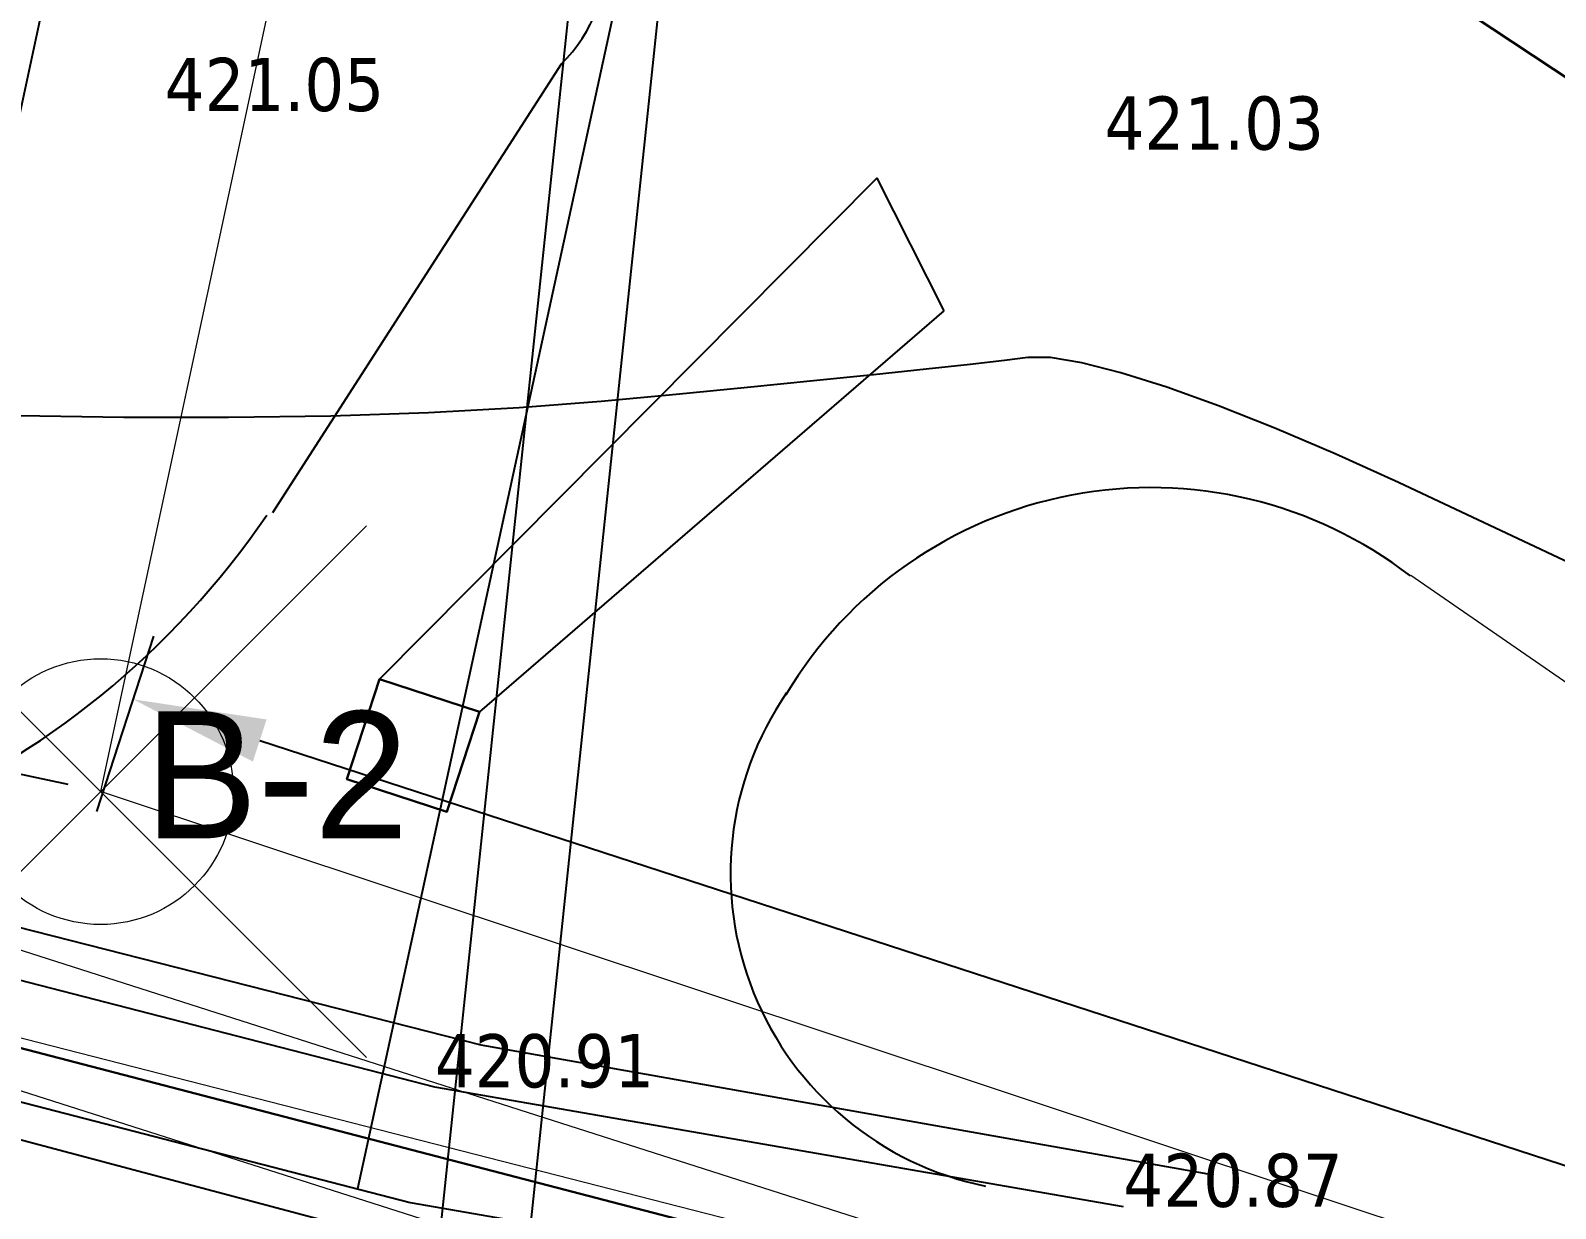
# Model space of a CAD drawing. Header units: metres. Extents: x 2 to 659295185, y -28 to 1124222152.
# Drawn here: x 654863.3 to 654891.99, y 1123140.03 to 1123162.19 of the extents above; entities that cross this region are included whole.
import ezdxf

# ---------------------------------------------------------------- set-up
doc = ezdxf.new("R2010")
doc.units = ezdxf.units.M
doc.header["$MEASUREMENT"] = 0
doc.header["$PDMODE"] = 35
doc.header["$PDSIZE"] = 5
doc.layers.get('0').update_dxf_attribs({"linetype": 'CONTINUOUS'})
for name, color, linetype in [('000PAREDES', 2, 'CONTINUOUS'), ('Acotado', 7, 'CONTINUOUS'), ('Canal de Riego', 5, 'CONTINUOUS'), ('Cota', 3, 'CONTINUOUS'), ('CURVAS', 2, 'CONTINUOUS'), ('CVL_CURV_G', 42, 'CONTINUOUS'), ('FORMATO', 7, 'CONTINUOUS'), ('MANZANA', 30, 'CONTINUOUS'), ('vista1', 3, 'CONTINUOUS')]:
    doc.layers.add(name, color=color, linetype=linetype)
doc.layers.add('acera', color=32, linetype='CONTINUOUS', lineweight=20)
doc.layers.add('LIMITE 2017 IGVSB', color=7, linetype='CONTINUOUS', lineweight=120)
doc.styles.add('L60', font='BKANT.TTF', dxfattribs={"height": 1.5})
doc.styles.get("Standard").update_dxf_attribs({"font": 'tahoma.ttf'})
doc.dimstyles.new('ISO-25', dxfattribs={"dimtxt": 2.5, "dimasz": 2.5, "dimexe": 1.25, "dimexo": 0.625, "dimtad": 1, "dimtxsty": 'Standard', "dimcen": 2.5, "dimadec": 0, "dimazin": 0, "dimtfac": 1, "dimtmove": 0, "dimatfit": 3, "dimfxl": 1, "dimarcsym": 0})

# ---------------------------------------------------------------- blocks, each defined once
blk = doc.blocks.new('*D2455')
at = {"layer": 'LIMITE 2017 IGVSB', "color": 0, "lineweight": -2, "transparency": 16777216}
for p, q in [((654888.539, 1123262.408), (654883.861, 1123263.411)), ((654884.559, 1123260.704), (654873.265, 1123208.026)), ((654861.08, 1123151.188), (654871.928, 1123201.79)), ((654864.012, 1123148.003), (654859.334, 1123149.006))]:
    blk.add_line(p, q, dxfattribs=at)
at = {"layer": 'LIMITE 2017 IGVSB', "color": 0, "lineweight": 0, "transparency": 16777216}
for points in [[(654884.151, 1123260.791), (654884.966, 1123260.617), (654885.083, 1123263.149)], [(654860.673, 1123151.276), (654861.488, 1123151.101), (654860.556, 1123148.744)]]:
    blk.add_solid(points, dxfattribs=at)
at = {"layer": 'LIMITE 2017 IGVSB', "color": 0, "lineweight": 0, "transparency": 16777216, "insert": (654872.569, 1123204.914), "char_height": 2.5, "attachment_point": 5, "rotation": 77.8998}
blk.add_mtext('117', dxfattribs=at)
blk = doc.blocks.new('*D2459')
at = {"layer": 'LIMITE 2017 IGVSB', "color": 0, "lineweight": -2, "transparency": 16777216}
for p, q in [((654864.552, 1123147.5), (654865.625, 1123150.796)), ((654867.616, 1123148.834), (654941.031, 1123124.932)), ((655015, 1123100.85), (654947.081, 1123122.962)), ((655016.691, 1123097.968), (655017.764, 1123101.264))]:
    blk.add_line(p, q, dxfattribs=at)
at = {"layer": 'LIMITE 2017 IGVSB', "color": 0, "lineweight": 0, "transparency": 16777216}
for points in [[(654867.745, 1123149.23), (654867.487, 1123148.438), (654865.238, 1123149.608)], [(655015.129, 1123101.246), (655014.871, 1123100.453), (655017.378, 1123100.076)]]:
    blk.add_solid(points, dxfattribs=at)
at = {"layer": 'LIMITE 2017 IGVSB', "color": 0, "lineweight": 0, "transparency": 16777216, "insert": (654944.054, 1123123.943), "char_height": 2.5, "attachment_point": 5, "rotation": 341.9662}
blk.add_mtext('160', dxfattribs=at)

msp = doc.modelspace()

# ---------------------------------------------------------------- linework, layer by layer
at = {"lineweight": 30}
for points in [[(654948.3512, 1123120.8818), (654737.653, 1123175.6708), (654613.3796, 1123207.9862), (654535.2993, 1123231.8219), (654565.2977, 1123318.8224), (654606.2977, 1123418.8224), (654522.2977, 1123456.8224), (654623.2977, 1123646.8224), (654713.6038, 1123837.3245)], [(654948.3512, 1123120.8818), (654737.653, 1123175.6708), (654613.3796, 1123207.9862), (654535.2993, 1123231.8219), (654565.2977, 1123318.8224), (654606.2977, 1123418.8224), (654522.2977, 1123456.8224), (654623.2977, 1123646.8224), (654713.6038, 1123837.3245)], [(654948.3512, 1123120.8818), (654737.653, 1123175.6708), (654613.3796, 1123207.9862), (654535.2993, 1123231.8219), (654565.2977, 1123318.8224), (654606.2977, 1123418.8224), (654522.2977, 1123456.8224), (654623.2977, 1123646.8224), (654713.6038, 1123837.3245)], [(654892.1346, 1123244.5281), (654876.2977, 1123171.8224), (654943.1061, 1123127.6342)], [(654892.1346, 1123244.5281), (654876.2977, 1123171.8224), (654943.1061, 1123127.6342)], [(654892.1346, 1123244.5281), (654876.2977, 1123171.8224), (654943.1061, 1123127.6342)]]:
    msp.add_lwpolyline(points, dxfattribs=at)
at = {"flags": 128}
for points in [[(654880.4866, 1123156.917), (654871.7515, 1123149.3706), (654869.871, 1123149.9894), (654879.2248, 1123159.4162)], [(654880.4866, 1123156.917), (654871.7515, 1123149.3706), (654869.871, 1123149.9894), (654879.2248, 1123159.4162)], [(654869.871, 1123149.9894), (654869.2522, 1123148.1089), (654871.1327, 1123147.4901), (654871.7515, 1123149.3706)], [(654869.871, 1123149.9894), (654869.2522, 1123148.1089), (654869.871, 1123149.9894)], [(654869.871, 1123149.9894), (654869.2522, 1123148.1089), (654869.871, 1123149.9894)], [(654869.2522, 1123148.1089), (654869.871, 1123149.9894)], [(654869.871, 1123149.9894), (654869.2522, 1123148.1089), (654871.1327, 1123147.4901), (654871.7515, 1123149.3706)], [(654869.871, 1123149.9894), (654869.2522, 1123148.1089), (654869.871, 1123149.9894)], [(654869.871, 1123149.9894), (654869.2522, 1123148.1089), (654869.871, 1123149.9894)], [(654869.2522, 1123148.1089), (654869.871, 1123149.9894)], [(654871.7515, 1123149.3706), (654869.871, 1123149.9894), (654871.7515, 1123149.3706)], [(654871.7515, 1123149.3706), (654869.871, 1123149.9894), (654871.7515, 1123149.3706)], [(654871.7515, 1123149.3706), (654871.1327, 1123147.4901), (654871.7515, 1123149.3706)], [(654871.7515, 1123149.3706), (654871.1327, 1123147.4901), (654871.7515, 1123149.3706)], [(654869.2522, 1123148.1089), (654871.1327, 1123147.4901)], [(654869.2522, 1123148.1089), (654871.1327, 1123147.4901), (654869.2522, 1123148.1089), (654871.1327, 1123147.4901), (654869.2522, 1123148.1089), (654871.1327, 1123147.4901), (654869.2522, 1123148.1089), (654871.1327, 1123147.4901), (654869.2522, 1123148.1089), (654871.1327, 1123147.4901), (654869.2522, 1123148.1089), (654871.1327, 1123147.4901), (654869.2522, 1123148.1089)], [(654869.2522, 1123148.1089), (654871.1327, 1123147.4901)], [(654869.2522, 1123148.1089), (654871.1327, 1123147.4901)], [(654869.2522, 1123148.1089), (654871.1327, 1123147.4901), (654869.2522, 1123148.1089), (654871.1327, 1123147.4901), (654869.2522, 1123148.1089), (654871.1327, 1123147.4901), (654869.2522, 1123148.1089), (654871.1327, 1123147.4901), (654869.2522, 1123148.1089), (654871.1327, 1123147.4901), (654869.2522, 1123148.1089), (654871.1327, 1123147.4901), (654869.2522, 1123148.1089)], [(654869.2522, 1123148.1089), (654871.1327, 1123147.4901)]]:
    msp.add_lwpolyline(points, close=True, dxfattribs=at)
for points in [[(654869.2522, 1123148.1089), (654869.871, 1123149.9894)], [(654869.2522, 1123148.1089), (654869.871, 1123149.9894)], [(654871.7515, 1123149.3706), (654871.1327, 1123147.4901), (654869.2522, 1123148.1089)], [(654871.7515, 1123149.3706), (654871.1327, 1123147.4901), (654869.2522, 1123148.1089)]]:
    msp.add_lwpolyline(points, dxfattribs=at)
at = {"layer": '000PAREDES'}
msp.add_lwpolyline([(654948.3512, 1123120.8818), (654943.1061, 1123127.6342), (654876.2977, 1123171.8224), (654892.1346, 1123244.5281), (654907.4079, 1123241.9804), (654909.2047, 1123255.0016), (654924.7925, 1123251.3936), (654925.6945, 1123255.2906), (654965.9652, 1123245.6902), (654974.916, 1123275.7498), (654971.9299, 1123279.7725), (654974.2977, 1123290.8224), (654943.7736, 1123320.3665), (654886.8737, 1123376.4179), (654833.6867, 1123428.6518), (654765.3984, 1123502.6864), (654747.7375, 1123524.6779), (654708.4749, 1123560.707)], dxfattribs=at)
at = {"layer": 'acera', "flags": 128}
msp.add_lwpolyline([(654889.2704, 1123151.9428), (654918.1452, 1123132.0219)], dxfattribs=at)
at = {"layer": 'acera'}
for centre, major_axis, start_param, end_param in [((654884.3809, 1123145.591), (7.7425, -2.0133), 1.1691601, 2.8576138), ((654882.4713, 1123146.3292), (5.8069, -1.51), 2.7937358, 4.7647501)]:
    msp.add_ellipse(centre, major_axis=major_axis, ratio=1, start_param=start_param, end_param=end_param, dxfattribs=at)
at = {"layer": 'Acotado', "color": 6}
msp.add_line((654876.2977, 1123171.8224), (654869.456, 1123140.3996), dxfattribs=at)
at = {"layer": 'Canal de Riego'}
for points in [[(654883.8617, 1123140.0604), (654870.9097, 1123142.3094), (654673.6907, 1123193.1974), (654552.2127, 1123226.3464), (654513.9147, 1123236.6114)], [(654506.8517, 1123236.1594), (654544.5127, 1123225.9184), (654551.0207, 1123224.3754), (654551.6351, 1123224.2107), (654673.1231, 1123191.059), (654870.4433, 1123140.1448), (654883.4832, 1123137.8806)], [(654884.3205, 1123136.8988), (654870.5383, 1123139.3494), (654674.8441, 1123191.2331), (654551.9317, 1123223.3379), (654546.2902, 1123225.1941)]]:
    msp.add_lwpolyline(points, dxfattribs=at)
at = {"layer": 'Canal de Riego', "flags": 128}
for points in [[(654675.4628, 1123193.1136), (654871.7758, 1123143.1104)], [(654675.4628, 1123193.1136), (654871.7758, 1123143.1104)], [(654871.7758, 1123143.1104), (654885.558, 1123140.6598)], [(654871.7758, 1123143.1104), (654885.558, 1123140.6598)]]:
    msp.add_lwpolyline(points, dxfattribs=at)
at = {"layer": 'CURVAS', "lineweight": 0}
msp.add_lwpolyline([(654950, 1123121), (654739, 1123175), (654615, 1123208), (654537, 1123232), (654567, 1123319), (654608, 1123419), (654524, 1123457), (654625, 1123647), (654715, 1123837)], dxfattribs=at)
msp.add_lwpolyline([(654950, 1123121), (654739, 1123175), (654615, 1123208), (654537, 1123232), (654567, 1123319), (654608, 1123419), (654524, 1123457), (654625, 1123647), (654715, 1123837)], dxfattribs=at)
at = {"layer": 'CVL_CURV_G', "color": 42, "linetype": 'Continuous', "elevation": 421}
msp.add_lwpolyline([(654894.4972, 1123151.1193), (654889.0353, 1123153.6865), (654887.8472, 1123154.2276), (654886.7121, 1123154.7109), (654885.6488, 1123155.1299), (654884.6762, 1123155.4784), (654883.8129, 1123155.7499), (654883.0779, 1123155.9382), (654882.4898, 1123156.0368), (654882.0675, 1123156.0395), (654881.6251, 1123155.9825), (654880.9791, 1123155.9078), (654880.1509, 1123155.8175), (654879.1622, 1123155.714), (654878.0348, 1123155.5994), (654876.7901, 1123155.476), (654875.45, 1123155.346), (654874.0359, 1123155.2116), (654872.4954, 1123155.0906), (654870.7879, 1123154.9995), (654868.9533, 1123154.9385), (654867.0314, 1123154.908), (654865.0619, 1123154.9082), (654863.0846, 1123154.9395)], dxfattribs=at)
at = {"layer": 'LIMITE 2017 IGVSB', "color": 2, "lineweight": 9}
msp.add_line((654889.1267, 1123262.2809), (654864.623, 1123147.872), dxfattribs=at)
at = {"layer": 'LIMITE 2017 IGVSB', "color": 5, "lineweight": 0}
for p, q in [((655006.0387, 1123099.1848), (654834.2866, 1123154.1037)), ((655004.7445, 1123097.1112), (654833.5353, 1123151.6644))]:
    msp.add_line(p, q, dxfattribs=at)
at = {"layer": 'LIMITE 2017 IGVSB', "color": 2, "lineweight": 0}
msp.add_line((655016.4983, 1123097.3774), (654864.623, 1123147.872), dxfattribs=at)
at = {"layer": 'LIMITE 2017 IGVSB', "lineweight": 0}
msp.add_point((654864.623, 1123147.872), dxfattribs=at)
at = {"layer": 'MANZANA', "lineweight": -3}
for points in [[(654880, 1123383), (655030, 1123227), (654959, 1123242), (654956, 1123228), (654884, 1123247), (654872, 1123133), (654761, 1123164), (654880, 1123383)], [(654878.2977, 1123382.8224), (655028.2977, 1123226.8224), (654957.2977, 1123241.8224), (654954.2977, 1123227.8224), (654882.2977, 1123246.8224), (654870.2977, 1123132.8224), (654759.2977, 1123163.8224), (654878.2977, 1123382.8224)]]:
    msp.add_lwpolyline(points, dxfattribs=at)
at = {"layer": 'vista1', "flags": 128}
msp.add_lwpolyline([(654867.8636, 1123153.1216), (654873.2923, 1123161.5627)], dxfattribs=at)
at = {"layer": 'vista1'}
for centre, major_axis, start_param, end_param in [((654871.1682, 1123163.6813), (2.9034, -0.755), 5.7534696, 7.3893027), ((654884.3809, 1123145.591), (7.7425, -2.0133), 1.1691601, 2.8576138), ((654854.5442, 1123162.0855), (15.4709, -4.023), 4.7932337, 5.9388222), ((654882.4713, 1123146.3292), (5.8069, -1.51), 2.7937358, 4.7647501)]:
    msp.add_ellipse(centre, major_axis=major_axis, ratio=1, start_param=start_param, end_param=end_param, dxfattribs=at)

# ---------------------------------------------------------------- texts
at = {"layer": 'Cota'}
for s, p in [('421.05', (654865.8287, 1123160.6774)), ('421.03', (654883.5077, 1123159.9514)), ('420.91', (654870.9097, 1123142.3094)), ('420.87', (654883.8617, 1123140.0604))]:
    msp.add_text(s, height=1, dxfattribs=at).set_placement(p)
at = {"layer": 'FORMATO', "linetype": 'Continuous', "ltscale": 0.001, "style": 'L60'}
msp.add_text('B-2', height=2.38934, dxfattribs=at).set_placement((654865.4456, 1123146.9933))

# ---------------------------------------------------------------- dimensions: what is measured, and where the dimension line sits
at = {"layer": 'LIMITE 2017 IGVSB', "lineweight": 0}
for base, p1, p2, angle, picture, middle in [((654885.0827, 1123263.1486), (654864.623, 1123147.872), (654889.1496, 1123262.2767), 77.89979, '*D2455', (654872.5693, 1123204.9143)), ((654865.2384, 1123149.6079), (655016.4977, 1123097.3733), (654864.3586, 1123146.9056), 161.96618, '*D2459', (654944.0542, 1123123.9427))]:
    dim = msp.add_linear_dim(base=base, p1=p1, p2=p2, angle=angle, dimstyle='ISO-25', override={"dimtmove": 2}, dxfattribs=at)
    dim.commit()
    dim.dimension.update_dxf_attribs({"geometry": picture, "text_midpoint": middle, "dimtype": 161})

doc.saveas('drawing.dxf')
